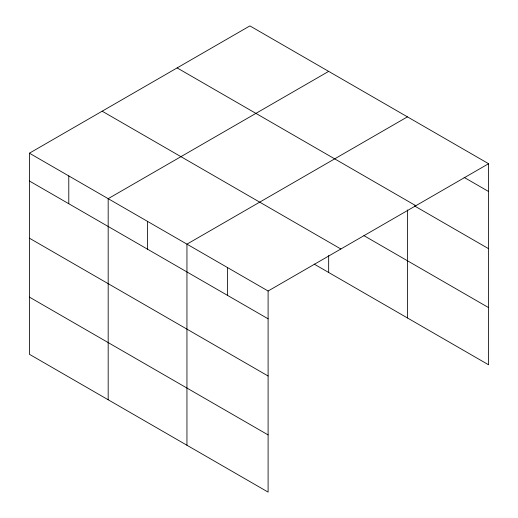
<?xml version="1.0" encoding="UTF-8"?>
<svg xmlns="http://www.w3.org/2000/svg" width="518" height="518" viewBox="0 0 518 518"><rect width="100%" height="100%" fill="white"/><g stroke="black" fill="none" stroke-linecap="round" stroke-linejoin="round"><path stroke-width="0.78" d="M29.409 153.198L268.104 291.006L268.104 492.1L29.409 354.293L29.409 153.198L249.896 25.9L488.591 163.707L488.591 364.801L314.154 264.096M328.665 71.374L108.178 198.672L108.178 399.766M407.433 116.854L186.946 244.153L186.946 445.247M268.104 291.006L488.591 163.707M464.102 177.376L488.591 191.511M177.137 67.91L415.831 205.717M414.432 205.886L488.591 248.698M363.908 235.632L488.591 307.614M102.169 111.189L340.863 248.996M29.409 181.002L268.104 318.81M29.409 238.189L268.104 375.997M29.409 297.105L268.104 434.913M407.433 209.913L407.433 317.948M328.665 255.555L328.665 272.468M227.525 267.579L227.525 295.383M147.565 221.413L147.565 249.216M68.79 175.939L68.79 203.742"/></g></svg>
